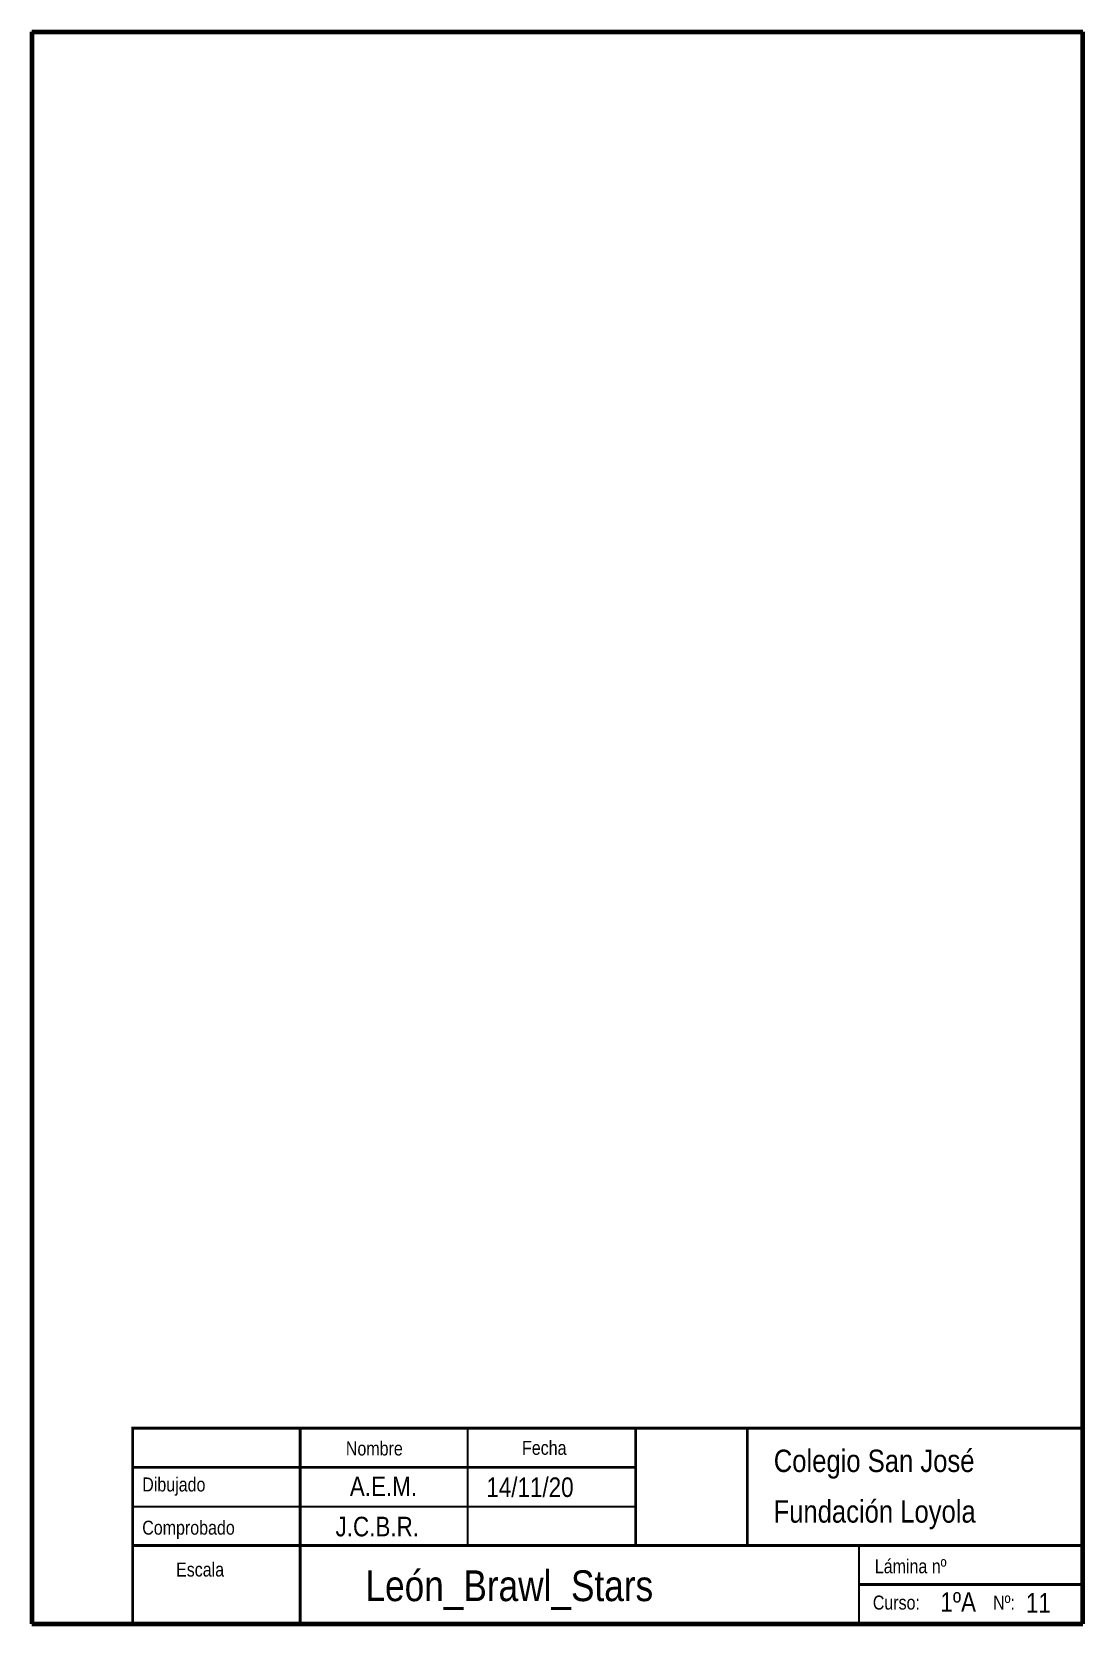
# Paper-space layout 'A4 vertical' of a CAD drawing. Header units: millimetres. Extents: x 10 to 198, y 0 to 285.
import ezdxf

# ---------------------------------------------------------------- set-up
doc = ezdxf.new("R2010")
doc.units = ezdxf.units.MM
doc.layers.add('Ventana', color=7, linetype='Continuous')
doc.layers.get('Ventana').off()
doc.styles.get("Standard").update_dxf_attribs({"font": ''})
doc.styles.get('Standard').set_extended_font_data('Arial Narrow')

psp = doc.layouts.new('A4 vertical')

# ---------------------------------------------------------------- linework, layer by layer
at = {"lineweight": 60}
for p, q in [((10, 285), (10, 0.2)), ((10, 285), (198.02, 285)), ((198.02, 0.2), (198.02, 285)), ((10, 0.2), (198.02, 0.2))]:
    psp.add_line(p, q, dxfattribs=at)
for p, q in [((28.02, 35.2), (198.02, 35.2)), ((28.02, 0.2), (28.02, 35.2)), ((88.02, 14.2), (88.02, 35.2)), ((118.02, 14.2), (118.02, 35.2)), ((138.02, 14.2), (138.02, 35.2)), ((28.02, 28.2), (118.02, 28.2)), ((28.02, 21.2), (118.02, 21.2)), ((28.02, 14.2), (198.02, 14.2)), ((158.02, 0.2), (158.02, 14.2))]:
    psp.add_line(p, q)
at = {"lineweight": 40}
for p, q in [((58.02, 0.2), (58.02, 35.2)), ((198.02, 7.2), (158.02, 7.2))]:
    psp.add_line(p, q, dxfattribs=at)
for points, const_width in [([(28.02, 0.2), (28.02, 35.2), (198.02, 35.2)], 0.5), ([(118.02, 14.2), (118.02, 35.2)], 0.5), ([(138.02, 14.2), (138.02, 35.2)], 0.5), ([(28.02, 28.2), (118.02, 28.2)], 0.5), ([(158.02, 0.2), (158.02, 14.2)], 0.35)]:
    psp.add_lwpolyline(points, dxfattribs=dict(const_width=const_width))
at = {"lineweight": 40, "const_width": 0.5}
psp.add_lwpolyline([(28.02, 14.2), (198.02, 14.2)], dxfattribs=at)

# ---------------------------------------------------------------- texts
for s, height, p in [('Nombre', 2.5, (66.18, 30.31)), ('Fecha', 2.5, (97.7, 30.42)), ('Dibujado', 2.5, (29.75, 23.87)), ('Fundación Loyola', 4, (142.7, 18.29)), ('Comprobado', 2.5, (29.75, 16.14)), ('Lámina nº', 2.5, (160.82, 9.24)), ('Escala', 2.5, (35.8, 8.65)), ('Curso:', 2.5, (160.46, 2.74)), ('Nº:', 2.5, (181.98, 2.74))]:
    psp.add_text(s, height=height).set_placement(p)
at = {"color": 18, "lineweight": 35, "true_color": 0x000000}
for s, height, p in [('Colegio San José', 4, (142.74, 27.35)), ('A.E.M.', 3.5, (66.89, 23.03)), ('14/11/20', 3.5, (91.32, 22.88)), ('J.C.B.R.', 3.5, (64.34, 15.84)), ('León_Brawl_Stars', 5.5, (69.69, 4.25)), ('1ºA', 3.5, (172.56, 2.34)), ('11', 3.5, (187.85, 2.19))]:
    psp.add_text(s, height=height, dxfattribs=at).set_placement(p)

# ---------------------------------------------------------------- viewports
at = {"layer": 'Ventana', "color": 32, "lineweight": 35, "true_color": 0xcd6928, "view_target_point": (741.73, 689.95)}
psp.add_viewport(center=(104.01, 160.1), size=(188.02, 249.792), view_center_point=(2706.87, -258.46), view_height=798.723, dxfattribs=at)

doc.saveas('drawing.dxf')
